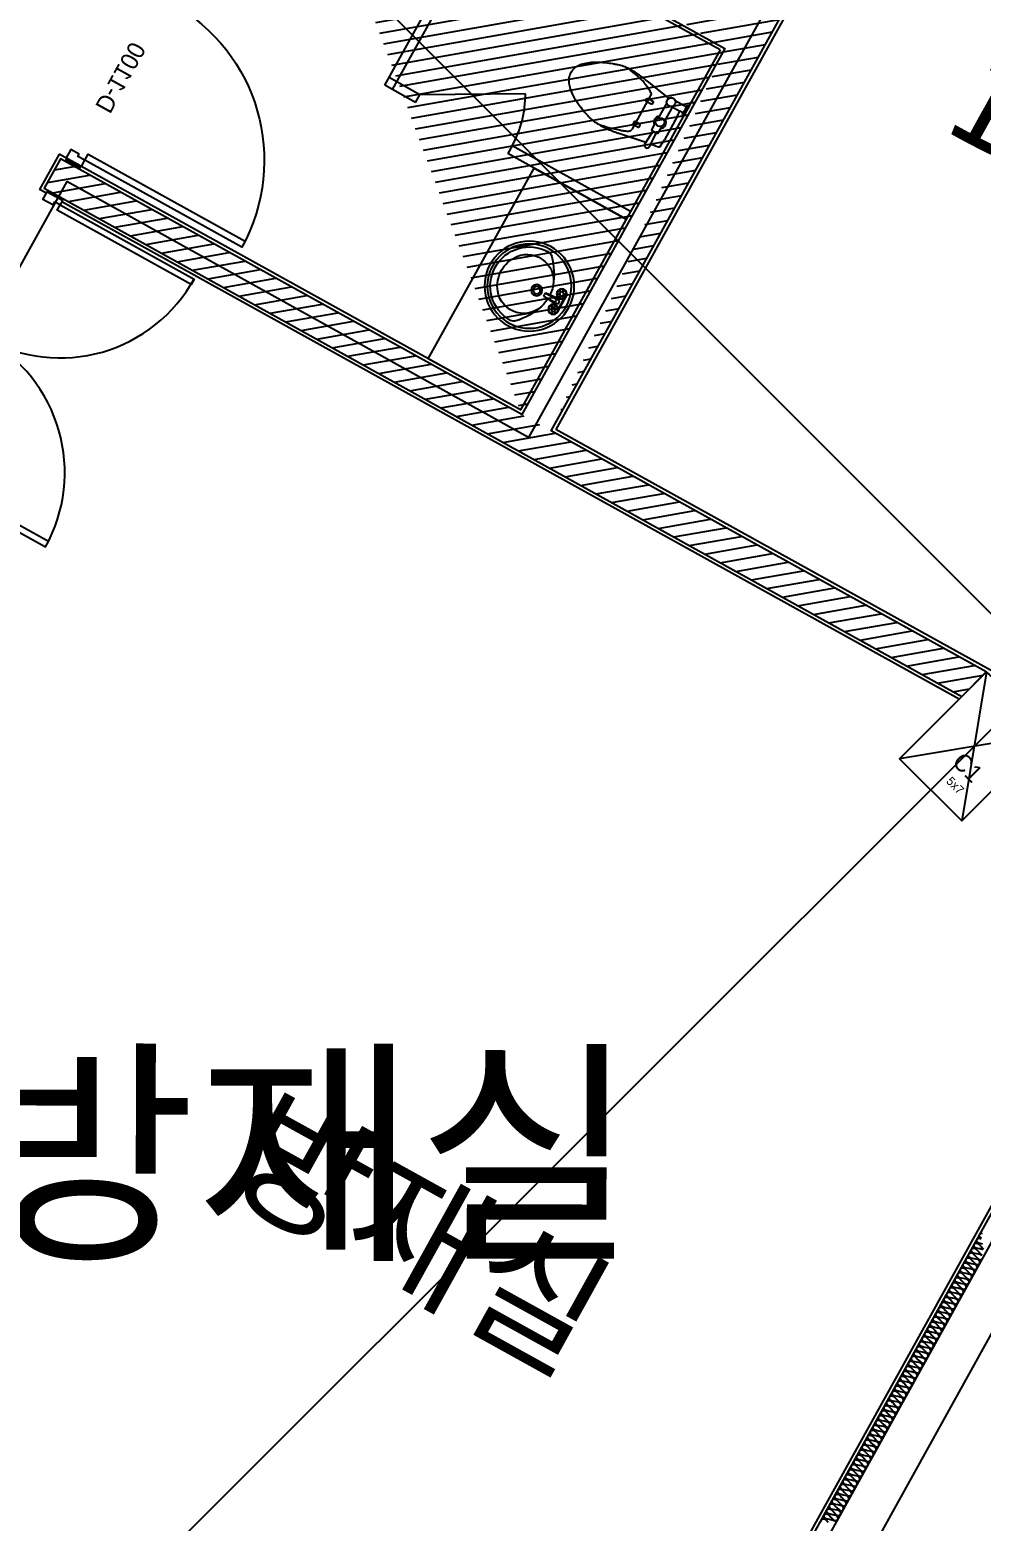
# Model space of a CAD drawing. Header units: millimetres. Extents: x -21000 to 567700, y 435000 to 850800.
# Drawn here: x 258441 to 263850, y 571222 to 579702 of the extents above; entities that cross this region are included whole.
import ezdxf
from ezdxf.enums import TextEntityAlignment as Align
from ezdxf.xclip import XClip

# ---------------------------------------------------------------- set-up
doc = ezdxf.new("R2010")
doc.units = ezdxf.units.MM
doc.header["$LTSCALE"] = 700
doc.header["$XCLIPFRAME"] = 2
doc.linetypes.add('AB_Pbase$0$주차장기둥$0$CEN', pattern=[62, 60, -1, 0, -1])
doc.layers.get('0').update_dxf_attribs({"color": 2})
for name, color, linetype in [('AB_Pbase$0$AREA-C', 3, 'Continuous'), ('AB_Pbase$0$DOOR', 4, 'Continuous'), ('AB_Pbase$0$FIN', 6, 'Continuous'), ('AB_Pbase$0$fix', 6, 'Continuous'), ('AB_Pbase$0$FUR', 8, 'Continuous'), ('AB_Pbase$0$HAT-BR', 5, 'Continuous'), ('AB_Pbase$0$INS', 8, 'Continuous'), ('AB_Pbase$0$WAL', 3, 'Continuous'), ('AB_Pbase$0$WIN', 4, 'Continuous'), ('AB_Pbase$0$WIN1', 1, 'Continuous'), ('AB_Pbase$0$주차장기둥$0$CEN_P', 244, 'AB_Pbase$0$주차장기둥$0$CEN')]:
    doc.layers.add(name, color=color, linetype=linetype)
for name, color, linetype, plot in [('AB_Pbase$0$DEFPOINT', 247, 'Continuous', False), ('AB_Pbase$0$Defponts', 161, 'Continuous', False), ('AB_Pbase$0$주차장기둥$0$DEFPOINT', 247, 'Continuous', False)]:
    doc.layers.add(name, color=color, linetype=linetype, plot=plot)
doc.styles.add('AB_Pbase$0$돋움', font='')
doc.styles.add('AB_Pbase$0$울릉도L', font='')
doc.styles.add('AB_Pbase$0$주차장기둥$0$맑은 고딕', font='')
doc.styles.get('AB_Pbase$0$돋움').set_extended_font_data('Dotum')
doc.styles.get('AB_Pbase$0$울릉도L').set_extended_font_data('Dotum')
doc.styles.get('AB_Pbase$0$주차장기둥$0$맑은 고딕').set_extended_font_data('Dotum')

# ---------------------------------------------------------------- blocks, each defined once
blk = doc.blocks.new('AB_Pbase$0$C0DCB6AF0-flat-3')
at = {"color": 4, "linetype": 'Continuous'}
for points in [[(64.6, 922), (64.6, 51.4), (29.4, 51.4), (29.4, 922)], [(1735.4, 922), (1735.4, 51.4), (1770.6, 51.4), (1770.6, 922)], [(29.4, 15.5), (49.9, 15.5), (49.9, -48.6), (0, -48.6), (0, 51.4), (29.4, 51.4)]]:
    blk.add_lwpolyline(points, close=True, dxfattribs=at)
blk.add_lwpolyline([(1750.1, 15.5), (1750.1, -48.6), (1800, -48.6), (1800, 51.4), (1770.6, 51.4), (1770.6, 15.5), (1750.1, 15.5), (1770.6, 15.5)], dxfattribs=at)
at = {"color": 1, "linetype": 'Continuous'}
for centre, start, end in [((29.4, 51.4), 359.99929, 89.99948), ((1770.6, 51.4), 90.00181, 180.002)]:
    blk.add_arc(centre, 870.6, start, end, dxfattribs=at)
blk = doc.blocks.new('AB_Pbase$0$C4FB110F8')
at = {"layer": 'AB_Pbase$0$fix'}
for p, q in [((20, 670), (15, 680)), ((15, 680), (85, 680)), ((85, 680), (80, 670)), ((30, 670), (20, 670)), ((30, 595), (30, 670)), ((30, 670), (70, 670)), ((65, 600), (165, 600)), ((80, 670), (70, 670)), ((70, 670), (70, 648.7)), ((70, 595), (70, 648.7)), ((105, 650), (180, 650)), ((180, 650), (255, 650)), ((195, 600), (245, 600)), ((245, 600), (245, 560)), ((310, 625), (315.6, 594.2)), ((315.6, 594.2), (330, 595)), ((10, 400), (37.9, 558.1)), ((65, 560), (165, 560)), ((245, 560), (195, 560)), ((320.8, 565.5), (350, 400)), ((330, 565), (320.8, 565.5)), ((65, 460), (180, 460)), ((95, 490), (115, 490)), ((95, 450), (95, 490)), ((115, 450), (95, 450)), ((115, 490), (115, 450)), ((180, 460), (295, 460)), ((245, 490), (245, 450)), ((265, 490), (245, 490)), ((245, 450), (265, 450)), ((265, 450), (265, 490))]:
    blk.add_line(p, q, dxfattribs=at)
blk.add_lwpolyline([(245, 590), (315.6, 594.2, -1.060552)], format="xyb", dxfattribs=at)
blk.add_lwpolyline([(320.8, 565.5), (245, 570)], dxfattribs=at)
for centre in [(50, 580), (180, 580)]:
    blk.add_circle(centre, 25, dxfattribs=at)
for centre, radius, start, end in [((50, 580), 25, 143.1301, 241.06284), ((105, 187.3), 462.7, 90, 94.33828), ((180, 580), 35, 34.8499, 145.1501), ((255, 187.3), 462.7, 84.28941, 90), ((300.5, 642.7), 5.01, 27.07368, 84.28941), ((287.2, 635.9), 20, 14.03624, 27.07368), ((63.1, 579.9), 251, 10.35969, 14.03624), ((330.9, 580), 15, 266.63354, 93.36646), ((180, 580), 35, 214.8499, 325.1501), ((462.9, 205.7), 474.7, 150.43252, 153.43495), ((201.7, 353.9), 174.4, 143.1301, 150.43252), ((65, 456.5), 3.54, 90, 143.1301), ((295, 447.7), 12.3, 45, 90), ((265, 417.7), 54.8, 24.0722, 45), ((49.1, 321.2), 291.3, 20.55605, 24.0722), ((773.4, 267.5), 774.8, 170.15342, 175.23636), ((596.8, 208.9), 599.2, 164.0546, 168.34346), ((246, 309.2), 234.4, 157.19466, 164.0546), ((309.1, 282.6), 302.8, 153.43495, 157.19466), ((-206, 225.6), 563.7, 18.02862, 20.55605), ((-681.9, 70.6), 1064.2, 15.9454, 18.02862), ((-454.7, 135.6), 827.8, 13.58336, 15.9454), ((-413.4, 267.5), 774.8, 4.76364, 9.84658), ((441.1, 295.2), 441.4, 175.23636, 181.97233), ((303.4, 290.4), 303.5, 181.97233, 188.74616), ((340.2, 261.9), 337.2, 168.34346, 175.60129), ((112.5, 272.6), 244.3, 4.39871, 13.58336), ((56.6, 290.4), 303.5, 351.25384, 358.02767), ((-81.1, 295.2), 441.4, 358.02767, 4.76364), ((213.8, 276.7), 212.9, 188.74616, 196.83611), ((446.3, 347), 455.9, 196.83611, 198.43495), ((968.9, 521.2), 1006.7, 198.43495, 199.51083), ((550.1, 372.8), 562.4, 199.51083, 203.96249), ((-190.1, 372.8), 562.4, 336.03751, 340.48917), ((-608.9, 521.2), 1006.7, 340.48917, 341.56505), ((-86.3, 347), 455.9, 341.56505, 343.16389), ((146.2, 276.7), 212.9, 343.16389, 351.25384), ((846.6, 504.6), 886.9, 203.96249, 207.50728), ((252.7, 195.3), 217.3, 207.50728, 216.8699), ((107.3, 195.3), 217.3, 323.1301, 332.49272), ((-486.6, 504.6), 886.9, 332.49272, 336.03751), ((297.4, 228.8), 273.1, 216.8699, 225.21918), ((221.2, 152.1), 165, 225.21918, 236.30993), ((175.5, 83.5), 82.6, 236.30993, 252.00994), ((183.3, 107.6), 107.9, 252.00994, 260.53768), ((180, 87.7), 87.7, 260.53768, 270), ((180, 87.7), 87.7, 270, 279.46232), ((176.7, 107.6), 107.9, 279.46232, 287.99006), ((184.5, 83.5), 82.6, 287.99006, 303.69007), ((138.8, 152.1), 165, 303.69007, 314.78082), ((62.6, 228.8), 273.1, 314.78082, 323.1301)]:
    blk.add_arc(centre, radius, start, end, dxfattribs=at)
blk = doc.blocks.new('AB_Pbase$0$C31C55E75')
at = {"layer": 'AB_Pbase$0$fix'}
for p, q in [((353.6, 261.9), (353.6, 255.5)), ((353.6, 249.1), (353.6, 255.5)), ((355.3, 264.6), (426.7, 264.6)), ((434.9, 273.2), (356.3, 264.9)), ((464, 292.4), (464, 218.6)), ((467.1, 305.5), (467.1, 205.5)), ((355.3, 246.4), (426.7, 246.4)), ((434.9, 237.8), (356.3, 246.1))]:
    blk.add_line(p, q, dxfattribs=at)
for centre, radius in [((255.5, 255.5), 255.5), ((255.5, 255.5), 239.5), ((303, 255.5), 31.5), ((303, 255.5), 20.5), ((438, 305.5), 29.1), ((438, 305.5), 11.5), ((438, 255.5), 11.2), ((438, 255.5), 11.2), ((438, 205.5), 29.1), ((438, 205.5), 11.5)]:
    blk.add_circle(centre, radius, dxfattribs=at)
for centre, radius, start, end in [((255.5, 255.5), 222.5, 90.01269, 180), ((230, 275.6), 150, 11.59433, 141.80039), ((255.5, 438), 40, 43.09918, 90.01269), ((-22, 178.4), 420, 20.28312, 43.09918), ((255.5, 255.5), 182.5, 141.80039, 180), ((255.5, 255.5), 222.5, 180, 269.98731), ((255.5, 255.5), 182.5, 180, 218.19961), ((356.6, 261.9), 3, 96.03519, 180), ((132, 255.5), 250, 2.8939, 11.59433), ((416.7, 305.3), 7.46, 93.0251, 267.92157), ((416, 318), 5.2, 273.0251, 27.92157), ((416.2, 292.7), 5.2, 333.0251, 87.92157), ((427.2, 323.9), 7.46, 33.0251, 207.92157), ((427.5, 286.9), 7.46, 153.0251, 327.92157), ((437.8, 330.8), 5.2, 213.0251, 327.92157), ((438.2, 280.2), 5.2, 33.0251, 147.92157), ((448.5, 324.1), 7.46, 333.0251, 147.92157), ((448.8, 287.1), 7.46, 213.02511, 27.92157), ((459.8, 318.3), 5.2, 153.0251, 267.92157), ((460, 293), 5.2, 93.0251, 207.92157), ((459.3, 305.7), 7.46, 273.0251, 87.92157), ((230, 235.4), 150, 218.19961, 348.40567), ((-22, 332.6), 420, 316.90082, 339.71688), ((356.6, 249.1), 3, 180, 263.96481), ((132, 255.5), 250, 348.40567, 357.1061), ((416.7, 205.7), 7.46, 92.07843, 266.9749), ((416, 193), 5.2, 332.07843, 86.9749), ((416.2, 218.3), 5.2, 272.07843, 26.9749), ((427.2, 187.1), 7.46, 152.07843, 326.9749), ((427.5, 224.1), 7.46, 32.07843, 206.9749), ((437.8, 180.2), 5.2, 32.07843, 146.9749), ((438.2, 230.8), 5.2, 212.07843, 326.9749), ((448.5, 186.9), 7.46, 212.07843, 26.9749), ((448.8, 223.9), 7.46, 332.07843, 146.97489), ((459.8, 192.7), 5.2, 92.07843, 206.9749), ((460, 218), 5.2, 152.07843, 266.9749), ((459.3, 205.3), 7.46, 272.07843, 86.9749), ((255.5, 73), 40, 269.98731, 316.90082)]:
    blk.add_arc(centre, radius, start, end, dxfattribs=at)
blk = doc.blocks.new('AB_Pbase$0$CON-108-B2F')
for p, q in [((-12950, 19180), (-2700, 19180)), ((-4180, 18930), (-11130, 18930))]:
    blk.add_line(p, q)
blk = doc.blocks.new('AB_Pbase$0$CON-108-B1F')
at = {"rotation": 359.9999999999997}
blk.add_blockref('AB_Pbase$0$CON-108-B2F', (0, 0), dxfattribs=at)
blk = doc.blocks.new('AB_Pbase$0$지하1층 동골조')
at = {"rotation": 60.99999813639858}
blk.add_blockref('AB_Pbase$0$CON-108-B1F', (136376.8, -71696.5), dxfattribs=at)
blk = doc.blocks.new('AB_Pbase$0$주차장기둥$0$cen 2bl 지하')
at = {"layer": 'AB_Pbase$0$주차장기둥$0$CEN_P', "color": 54}
for p, q in [((-87764.1, 77982.1), (41391.4, 40910.3)), ((-23918.9, 66627), (-42086.9, 3331.1))]:
    blk.add_line(p, q, dxfattribs=at)
blk = doc.blocks.new('AB_Pbase$0$주차장기둥$0$p기둥 5x7')
blk.add_lwpolyline([(-250, 350), (250, 350), (250, -350), (-250, -350)], close=True)
at = {"layer": 'AB_Pbase$0$주차장기둥$0$DEFPOINT'}
for p, q in [((250, 350), (-250, -350)), ((-250, 350), (250, -350))]:
    blk.add_line(p, q, dxfattribs=at)
at = {"layer": 'AB_Pbase$0$주차장기둥$0$DEFPOINT', "color": 6, "style": 'AB_Pbase$0$주차장기둥$0$맑은 고딕'}
for s, height, p in [('C1', 100, (-24.4, -160.2)), ('5x7', 50, (28.8, -258.5))]:
    blk.add_text(s, height=height, rotation=0, dxfattribs=at).set_placement(p)
blk = doc.blocks.new('AB_Pbase$0$주차장기둥')
for name, p, rotation in [('AB_Pbase$0$주차장기둥$0$cen 2bl 지하', (36991.8, -11666.7), 1.99999810188403), ('AB_Pbase$0$주차장기둥$0$p기둥 5x7', (8994.3, 47002.2), 345.9848215677913)]:
    blk.add_blockref(name, p, dxfattribs=dict(rotation=rotation))
blk = doc.blocks.new('AB_Pbase$0$실명')
at = {"layer": 'AB_Pbase$0$Defponts', "style": 'AB_Pbase$0$돋움'}
blk.add_text('방재실', height=1000, rotation=359.93154, dxfattribs=at).set_placement((281024.6, -257530.4), align=Align.MIDDLE)
blk = doc.blocks.new('AB_Pbase$0$Door_s_1100')
at = {"layer": 'AB_Pbase$0$Defponts'}
for p, q in [((-10, 0), (-10, 100)), ((1110, 0), (1110, 100))]:
    blk.add_line(p, q, dxfattribs=at)
at = {"layer": 'AB_Pbase$0$WIN'}
for points in [[(40, 100), (80, 100), (80, 1120), (40, 1120)], [(55, 55), (55, 0), (0, 0), (0, 100), (40, 100), (40, 55)], [(1045, 55), (1045, 0), (1100, 0), (1100, 100), (1060, 100), (1060, 55)]]:
    blk.add_lwpolyline(points, close=True, dxfattribs=at)
at = {"layer": 'AB_Pbase$0$WIN1'}
blk.add_arc((40, 100), 1020, 0, 90, dxfattribs=at)
at = {"layer": 'AB_Pbase$0$Defponts', "style": 'AB_Pbase$0$돋움'}
blk.add_text('D-1100', height=100, dxfattribs=at).set_placement((550, 50), align=Align.MIDDLE)
blk = doc.blocks.new('AB_Pbase$0$20160212_34980', base_point=(54476081.4, -70515734.4))
at = {"layer": 'AB_Pbase$0$WIN', "rotation": 125.1554939794611}
blk.add_blockref('AB_Pbase$0$Door_s_1100', (54476081.4, -70515734.4), dxfattribs=at)
blk = doc.blocks.new('AB_Pbase')
at = {"layer": 'AB_Pbase$0$HAT-BR'}
h = blk.add_hatch(dxfattribs=at)
h.set_pattern_fill('ANSI31', color=256, scale=20, angle=145)
h.paths.add_polyline_path([(235929.4, 604527.6), (236063.8, 604661.9), (238153, 602571.6), (240063.6, 606018.4), (240229.8, 605926.3), (238280.5, 602409.7), (237010.4, 601140.3), (237826.9, 600323.4), (237692.5, 600189.1), (236741.7, 601140.4), (238029, 602427)])
h.paths.add_polyline_path([(238632.8, 599517.1), (232550.1, 593437.5), (232684.4, 593303.2), (238767.1, 599382.7)])
h.paths.add_polyline_path([(239573, 598576.4), (244422.5, 593724.3), (238339.7, 587644.8), (238205.4, 587779.2), (244153.8, 593724.4), (239438.6, 598442)])
h.paths.add_polyline_path([(253366.3, 576146.8), (254890.9, 574621.3), (254756.5, 574487), (253231.9, 576012.5)], flags=17)
h.paths.add_polyline_path([(246954.3, 581883.1), (245525.6, 580455.2), (245391.3, 580589.5), (246820, 582017.5)])
h.paths.add_polyline_path([(247173.6, 582371), (252407.6, 587602.2), (252541.9, 587467.8), (247308, 582236.6)])
h.paths.add_polyline_path([(260580.1, 582120.7), (261142.4, 583135.1), (260976.2, 583227.2), (260414, 582212.8)], flags=17)
h.paths.add_polyline_path([(263886.9, 576046.1), (264234.4, 575698.5), (264194.3, 575658.4), (265114.4, 575148.5), (265206.5, 575314.6)])
edge = h.paths.add_edge_path()
edge.add_line((263638.9, 581842.7), (261303.6, 583137.2))
edge.add_line((261303.6, 583137.2), (261395.8, 583303.3))
edge.add_line((261395.8, 583303.3), (265930.7, 580789.6))
edge.add_line((265930.7, 580789.6), (269809.1, 587786.6))
edge.add_line((269809.1, 587786.6), (269975.3, 587694.4))
edge.add_line((269975.3, 587694.4), (266096.8, 580697.5))
edge.add_line((266096.8, 580697.5), (266534.1, 580455.1))
edge.add_line((266534.1, 580455.1), (266442, 580288.9))
edge.add_line((266442, 580288.9), (263805.1, 581750.6))
edge.add_line((263638.9, 581842.7), (262485.1, 579761.3))
edge.add_line((263805.1, 581750.6), (261405.4, 577421.6))
edge.add_line((262393, 579595.1), (259935.3, 580957.4))
edge.add_line((262485.1, 579761.3), (259861.3, 581215.7))
edge.add_line((262393, 579595.1), (261239.3, 577513.7))
edge.add_line((259861.3, 581215.7), (259168.1, 579965.2))
edge.add_line((259334.3, 579873.1), (259168.1, 579965.2))
edge.add_line((259935.3, 580957.4), (259334.3, 579873.1))
edge.add_line((261239.3, 577513.7), (258615.4, 578968.1))
edge.add_line((258615.4, 578968.1), (258523.3, 578802))
edge.add_line((258523.3, 578802), (263739.4, 575910.6))
edge.add_line((263739.4, 575910.6), (263879.2, 576050.4))
edge.add_line((263879.2, 576050.4), (261405.4, 577421.6))
edge = h.paths.add_edge_path()
edge.add_line((273761.7, 610263.5), (273411.9, 610457.4))
edge.add_line((273411.9, 610457.4), (273281, 610221.2))
edge.add_line((273281, 610221.2), (271837.9, 611021.2))
edge.add_line((271837.9, 611021.2), (270579.8, 608751.5))
edge.add_line((270579.8, 608751.5), (267899.1, 610237.5))
edge.add_line((267899.1, 610237.5), (268345.1, 611042.1))
edge.add_line((268345.1, 611042.1), (267907.8, 611284.5))
edge.add_line((267907.8, 611284.5), (267461.8, 610479.9))
edge.add_line((267461.8, 610479.9), (264676.1, 612024))
edge.add_line((264676.1, 612024), (266867.4, 615977.3))
edge.add_line((266867.4, 615977.3), (266701.3, 616069.4))
edge.add_line((266701.3, 616069.4), (265295.3, 613533))
edge.add_line((265295.3, 613533), (264945.5, 613726.9))
edge.add_line((264945.5, 613726.9), (264853.4, 613560.7))
edge.add_line((264853.4, 613560.7), (265203.2, 613366.8))
edge.add_line((265203.2, 613366.8), (264417.8, 611949.9))
edge.add_line((264417.8, 611949.9), (276229.5, 605402.6))
edge.add_line((276229.5, 605402.6), (278088.8, 608756.8))
edge.add_line((278088.8, 608756.8), (278565.5, 608492.5))
edge.add_line((278565.5, 608492.5), (278798.2, 608912.4))
edge.add_line((278798.2, 608912.4), (278719.4, 608956))
edge.add_line((278719.4, 608956), (278578.9, 608702.3))
edge.add_line((278578.9, 608702.3), (278093.4, 608971.4))
edge.add_line((278093.4, 608971.4), (278825.5, 610292.1))
edge.add_line((278825.5, 610292.1), (278746.8, 610335.7))
edge.add_line((278746.8, 610335.7), (278092.3, 609155))
edge.add_line((278092.3, 609155), (277414.5, 609530.7))
edge.add_line((277414.5, 609530.7), (277370.8, 609452))
edge.add_line((277370.8, 609452), (278048.7, 609076.3))
edge.add_line((278048.7, 609076.3), (276155.5, 605660.9))
edge.add_line((276155.5, 605660.9), (275027.2, 606286.3))
edge.add_line((275027.2, 606286.3), (275473.2, 607090.9))
edge.add_line((275473.2, 607090.9), (275394.5, 607134.6))
edge.add_line((275394.5, 607134.6), (274948.5, 606329.9))
edge.add_line((274948.5, 606329.9), (274668.6, 606485.1))
edge.add_line((274668.6, 606485.1), (275114.6, 607289.7))
edge.add_line((275114.6, 607289.7), (275035.9, 607333.3))
edge.add_line((275035.9, 607333.3), (274589.9, 606528.7))
edge.add_line((274589.9, 606528.7), (270746, 608659.4))
edge.add_line((270746, 608659.4), (271911.9, 610762.9))
edge.add_line((271911.9, 610762.9), (273538.7, 609861.1))
edge.add_line((273538.7, 609861.1), (273766.6, 610272.2))
h.paths.add_polyline_path([(249823.9, 630123.9), (248214.6, 631015.9), (248122.5, 630849.7), (249731.8, 629957.7)])
h.paths.add_polyline_path([(264448.6, 621462.8), (264706.6, 621319.7), (264798.7, 621485.9), (263959.1, 621951.3), (263866.9, 621785.1), (264282.4, 621554.9), (263271.6, 619731.3), (263437.7, 619639.2)])
h.paths.add_polyline_path([(269499.6, 619034.5), (268660, 619499.9), (268567.9, 619333.7), (269048.9, 619067.1), (267972.6, 617125.4), (268138.8, 617033.3), (269215.1, 618975), (269407.5, 618868.3)])
h.paths.add_polyline_path([(278950.9, 618872.1), (277573.4, 619635.6), (275440.2, 615787.3), (272265.3, 617547.2), (272173.2, 617381), (274499.7, 616091.4), (273527.6, 614337.8), (273693.8, 614245.7), (274665.9, 615999.3), (276004, 615257.5), (276166.4, 615550.5), (275676.7, 615822), (277647.4, 619377.4), (278858.8, 618705.9)])
h.paths.add_polyline_path([(271683.5, 616497.6), (271517.4, 616589.7), (270492, 614739.9), (270658.2, 614647.8)])
h.paths.add_polyline_path([(266121, 619581), (265095.6, 617731.2), (264929.4, 617823.3), (265954.8, 619673.1)])
h.paths.add_polyline_path([(264405.1, 617124.9), (264497.2, 617291.1), (264296.1, 617402.6), (264203.9, 617236.4)])
edge = h.paths.add_edge_path()
edge.add_line((261140, 623342.4), (261232.1, 623508.6))
edge.add_line((261232.1, 623508.6), (257484.4, 625586))
edge.add_line((257484.4, 625586), (257392.3, 625419.8))
edge.add_line((257392.3, 625419.8), (258756.7, 624663.5))
edge.add_line((258756.7, 624663.5), (257030.8, 621549.9))
edge.add_line((257030.8, 621549.9), (255666.4, 622306.2))
edge.add_line((255666.4, 622306.2), (255622.7, 622227.5))
edge.add_line((255622.7, 622227.5), (256987.1, 621471.2))
edge.add_line((256987.1, 621471.2), (256735, 621016.4))
edge.add_line((256735, 621016.4), (256813.8, 620972.7))
edge.add_line((256813.8, 620972.7), (258835.4, 624619.9))
edge.add_line((258835.4, 624619.9), (261140, 623342.4))
h.paths.add_polyline_path([(252295.3, 623557.4), (252251.7, 623478.7), (252800.5, 623174.5), (252844.1, 623253.2)], flags=17)
h.paths.add_polyline_path([(278024, 614023.5), (278741.6, 615317.9), (277798.7, 613617.1), (277877.5, 613573.4), (278119.7, 614010.5), (279335.4, 613336.6), (279379.1, 613415.3), (278163.4, 614089.2), (278820.3, 615274.3), (278741.6, 615317.9)])
h.paths.add_polyline_path([(276999.8, 611990.1), (277047.9, 611963.4), (276926.7, 611744.8), (276799.9, 611815.1), (277163.5, 612471), (277242.2, 612427.4)], flags=17)
h.paths.add_polyline_path([(275349.5, 612653.4), (275456.1, 612845.8), (275766.5, 612673.7), (275659.8, 612481.3)], flags=17)
h.paths.add_polyline_path([(274915.1, 612859.8), (274748.9, 612952), (274506.5, 612514.6), (274672.7, 612422.5)], flags=17)
h.paths.add_polyline_path([(279024.5, 610867.8), (280144.5, 612888.1), (280223.2, 612844.5), (279103.3, 610824.1)])
h.paths.add_polyline_path([(279601.8, 610547.8), (280721.7, 612568.2), (280800.4, 612524.5), (279680.5, 610504.2)])
edge = h.paths.add_edge_path()
edge.add_line((268115.9, 579441.1), (268710.6, 579111.4))
edge.add_line((268710.6, 579111.4), (268676.7, 579050.2))
edge.add_line((268676.7, 579050.2), (271436.1, 577520.6))
edge.add_line((271436.1, 577520.6), (271470, 577581.9))
edge.add_line((271470, 577581.9), (271528.2, 577686.8))
edge.add_line((271528.2, 577686.8), (268174.1, 579546.1))
edge.add_line((268174.1, 579546.1), (268115.9, 579441.1))
h.paths.add_polyline_path([(252546, 576288.4), (251117.3, 574860.5), (254615.6, 571360.4), (257807.1, 577118), (257640.9, 577210.2), (255736.8, 573775), (255682.7, 573829.2), (255548.3, 573694.9), (255641, 573602.1), (254521.2, 571582.1), (251315.3, 574789.7), (252680.4, 576154.1)])
h.paths.add_polyline_path([(254748.7, 622094.5), (254457.8, 621569.8), (254624, 621477.7), (254914.9, 622002.4)], flags=17)
h.paths.add_polyline_path([(260390.1, 620339.5), (260224, 620431.6), (261377.8, 622513.2), (261544, 622421.1)])
h.paths.add_polyline_path([(246694.2, 601788.4), (244262.8, 603136.2), (244354.9, 603302.4), (246786.3, 601954.6)])
h.paths.add_polyline_path([(264513.8, 616681.6), (263362.4, 614604.4), (263948.4, 614279.6), (263856.3, 614113.4), (262500.6, 614864.9), (262592.7, 615031.1), (263196.2, 614696.5), (264347.6, 616773.8)])
h.paths.add_polyline_path([(251505.8, 616203), (251413.7, 616036.9), (267384.3, 607184.2), (267476.4, 607350.4)])
h.paths.add_polyline_path([(271057.7, 605148), (274188.8, 603412.4), (272429, 600237.5), (270189.9, 601478.7), (270097.8, 601312.5), (274624, 598803.6), (274716.1, 598969.8), (272595.1, 600145.4), (274355, 603320.3), (277464.3, 601596.8), (270405.5, 588862.3), (265870.5, 591376.1), (265778.4, 591209.9), (270479.5, 588604), (277722.6, 601670.9), (271149.8, 605314.2)])
h.paths.add_polyline_path([(255481.8, 630440.5), (255389.7, 630274.4), (255792, 630051.4), (254296.4, 627353.1), (254375.1, 627309.5), (255870.8, 630007.7), (258726.4, 628424.8), (257230.8, 625726.6), (257396.9, 625634.5), (258984.7, 628498.9)])
h.paths.add_polyline_path([(252754.7, 624571.9), (253714.6, 626303.6), (253793.4, 626260), (252833.4, 624528.2)])
h.paths.add_polyline_path([(271454, 617733.9), (271546.1, 617900.1), (271143.9, 618123.1), (271051.8, 617956.9)])
h.paths.add_polyline_path([(274129.6, 612597.8), (274173.2, 612676.5), (272975, 613340.7), (272679.2, 612807.2), (272845.4, 612715.1), (273097.5, 613169.9)], flags=17)
h.paths.add_polyline_path([(261119, 615848), (261285.2, 615755.9), (262691.1, 618292.3), (262525, 618384.4)])
h.paths.add_polyline_path([(261302.7, 615746.2), (261210.6, 615580), (261503.6, 615417.6), (261595.7, 615583.7)], flags=17)
h.paths.add_polyline_path([(260779.6, 615235.7), (260945.8, 615143.6), (260407.7, 614172.8), (247559.5, 621294.6), (247428.3, 621367.4), (245110.6, 622652.1), (245202.7, 622818.3), (246042.3, 622352.9), (246488.4, 623157.5), (246654.5, 623065.4), (246208.5, 622260.8), (248062.7, 621233), (249400.8, 623646.9), (248952.5, 623895.4), (248996.2, 623974.1), (249984.5, 623426.3), (249940.9, 623347.5), (249479.5, 623603.3), (248141.4, 621189.3), (250017.5, 620149.4), (251359.6, 622570.7), (250948.5, 622798.5), (250988.1, 622869.9), (251939.3, 622342.7), (251895.6, 622264), (251434.3, 622519.7), (250096.2, 620105.8), (252811.9, 618600.4), (253257.9, 619405.1), (253336.6, 619361.5), (252890.6, 618556.8), (253257.9, 618353.2), (254159.7, 619980), (253792.3, 620183.6), (253676, 619973.7), (253597.3, 620017.3), (253905.1, 620572.7), (254071.3, 620480.6), (253971.9, 620301.3), (254627.9, 619937.7), (254535.8, 619771.5), (254238.4, 619936.4), (253336.7, 618309.6), (254613.6, 617601.7), (255607.5, 619394.7), (255773.6, 619302.6), (254779.8, 617509.6), (260333.6, 614431.1)])
h.paths.add_polyline_path([(251257.3, 624727.3), (251091.2, 624819.4), (250887.5, 624452.1), (248071, 626013.3), (247978.9, 625847.1), (247979.1, 625847), (246827.7, 623769.8), (246993.9, 623677.6), (248145.3, 625754.9), (251552, 623866.5), (251644.1, 624032.7), (251053.7, 624359.9)])
h.paths.add_polyline_path([(239278.8, 608614.4), (239444.9, 608522.3), (239503.1, 608627.2), (240058.5, 608319.4), (240150.6, 608485.5), (239595.2, 608793.4), (239937, 609410), (239416.6, 609698.5), (239373, 609619.7), (239727.2, 609423.4)], flags=17)
h.paths.add_polyline_path([(249096, 617321.6), (249188.1, 617487.8), (246328.1, 619073.1), (246196.9, 619145.8), (244727.6, 619960.3), (244635.4, 619794.1)])
h.paths.add_polyline_path([(244912.1, 609773.6), (245004.2, 609939.8), (238523.3, 613532.3), (235245.5, 607619), (234042, 606416.1), (235434.6, 605022.7), (235569, 605157.1), (234240, 606486.8), (235318, 607564.2), (236122.2, 609014.9), (238706.7, 607582.3), (238270.4, 606795.2), (238991.9, 606395.2), (239084, 606561.4), (238528.6, 606869.2), (239047.4, 607805.1), (238881.2, 607897.2), (238798.8, 607748.5), (238357.1, 607993.3), (239086.7, 609309.6), (239008, 609353.3), (238278.4, 608037), (236214.3, 609181.1), (238509.9, 613322.4), (242795.5, 610946.9), (241038.1, 607776.4), (241204.2, 607684.3), (242961.7, 610854.8)])
h.paths.add_polyline_path([(254770.9, 631457.8), (254937, 631365.6), (255145.7, 631742.1), (254979.5, 631834.2)])
h.paths.add_polyline_path([(254539.5, 630648.5), (254373.3, 630740.6), (254143, 630325.1), (253548.3, 630654.8), (253504.7, 630576.1), (254099.4, 630246.4), (253042.5, 628339.7), (251765.6, 629047.6), (252822.5, 630954.2), (252848.7, 630939.7), (252892.3, 631018.4), (252787.4, 631076.6), (251686.9, 629091.2), (250436.1, 629784.5), (250344, 629618.3), (251594.7, 628925), (250494.2, 626939.6), (250599.2, 626881.5), (250642.8, 626960.2), (250616.6, 626974.7), (251673.5, 628881.4), (252950.4, 628173.6), (251893.5, 626266.9), (251298.8, 626596.6), (251255.1, 626517.9), (251849.9, 626188.2), (251488.7, 625536.6), (251654.9, 625444.5)])
at = {"layer": 'AB_Pbase$0$AREA-C'}
blk.add_lwpolyline([(251046.6, 574655.4), (245320.5, 580384.5), (252757.7, 587817.8), (253097, 587478.3), (253231.8, 587613), (253729.4, 587335.6), (255154.8, 589907), (257874.9, 588399.2), (256517.4, 585950.3), (261166, 583373.5), (260858.1, 582818.1), (261146.8, 582658.2), (261432.8, 583174.2), (263768, 581879.7), (261276.3, 577384.6), (258652.5, 578839), (255715.9, 573541.3), (255688.4, 573568.8), (253909.6, 571790.9), (251392.9, 574308.8), (253171.8, 576086.8), (252825.4, 576433.3), (251046.6, 574655.4), (248251.1, 577452.4)], dxfattribs=at)
at = {"layer": 'AB_Pbase$0$FIN'}
for p, q in [((263812.8, 581723.4), (261432.6, 577429.4)), ((262365.8, 579587.3), (259943.1, 580930.3)), ((262365.8, 579587.3), (261231.5, 577540.9)), ((258607.6, 578995.3), (258496.1, 578794.2)), ((261231.5, 577540.9), (258607.6, 578995.3)), ((258535.5, 578772.4), (258496.1, 578794.2)), ((258535.5, 578772.4), (258496.1, 578794.2)), ((263724.7, 575895.9), (258622.9, 578723.9)), ((269028.7, 573218.8), (261432.6, 577429.4)), ((260321.5, 566543.2), (265087.2, 575140.7)), ((260329.3, 566516), (265114.4, 575148.5))]:
    blk.add_line(p, q, dxfattribs=at)
at = {"layer": 'AB_Pbase$0$fix', "ltscale": 2}
blk.add_lwpolyline([(261307.8, 578916.1), (261832.5, 578625.3), (261231.5, 577540.9), (260706.7, 577831.8)], close=True, dxfattribs=at)
at = {"layer": 'AB_Pbase$0$FUR'}
for p, q in [((260459.4, 579386.4), (260992.7, 580348.5)), ((260503.1, 579362.2), (261036.4, 580324.2)), ((260634.3, 579289.4), (260459.4, 579386.4)), ((260658.5, 579333.2), (260483.6, 579430.1)), ((260634.3, 579289.4), (260658.5, 579333.2)), ((260634.3, 579289.4), (260658.5, 579333.2)), ((261258.5, 579338.2), (260658.5, 579333.2)), ((261183.3, 579042.3), (261159.1, 578998.6)), ((261856.8, 578669), (261183.3, 579042.3)), ((261832.5, 578625.3), (261159.1, 578998.6))]:
    blk.add_line(p, q, dxfattribs=at)
blk.add_arc((260658.5, 579333.2), 600, 331, 0.47589, dxfattribs=at)
at = {"layer": 'AB_Pbase$0$INS'}
for points in [[(262940.1, 571219.1), (262941.6, 571228.4), (262948.6, 571234.5), (262958.4, 571235.5), (262966, 571231.3), (262980.6, 571216.3)], [(263016.5, 571221.6), (263008.8, 571225.9), (262988.4, 571230.3), (262968, 571234.8), (262960.3, 571239), (262955.6, 571247.1), (262957.1, 571256.3), (262964.2, 571262.5), (262973.9, 571263.5), (262981.6, 571259.2), (262996.1, 571244.3), (263010.7, 571229.4), (263018.4, 571225.1), (263027.8, 571225.4), (263034.8, 571231.6), (263036.3, 571240.8), (263032, 571249.6), (263024.3, 571253.8), (263003.9, 571258.3), (262983.5, 571262.7), (262975.8, 571267), (262971.1, 571275.1), (262972.6, 571284.3), (262979.7, 571290.5), (262989.4, 571291.5), (262997.1, 571287.2), (263011.7, 571272.3), (263026.2, 571257.3), (263033.9, 571253.1), (263043.3, 571253.4), (263050.3, 571259.5), (263051.8, 571268.8), (263047.5, 571277.6), (263039.8, 571281.8), (263019.4, 571286.3), (262999, 571290.7), (262991.3, 571295), (262986.6, 571303.1), (262988.1, 571312.3), (262995.2, 571318.5), (263004.9, 571319.5), (263012.6, 571315.2), (263027.2, 571300.3), (263041.8, 571285.3), (263049.5, 571281.1), (263058.8, 571281.4), (263065.8, 571287.5), (263067.3, 571296.8), (263063, 571305.6), (263055.3, 571309.8), (263034.9, 571314.3), (263014.5, 571318.7), (263006.8, 571323), (263002.2, 571331.1), (263003.6, 571340.3), (263010.7, 571346.5), (263020.4, 571347.5), (263028.1, 571343.2), (263042.7, 571328.3), (263057.3, 571313.3), (263065, 571309.1), (263074.3, 571309.4), (263081.4, 571315.5), (263082.8, 571324.8), (263078.5, 571333.5), (263070.8, 571337.8), (263050.4, 571342.3), (263030, 571346.7), (263022.3, 571351), (263017.7, 571359.1), (263019.1, 571368.3), (263026.2, 571374.4), (263035.9, 571375.5), (263043.6, 571371.2), (263058.2, 571356.3), (263072.8, 571341.3), (263080.5, 571337), (263089.8, 571337.4), (263096.9, 571343.5), (263098.3, 571352.8), (263094.1, 571361.5), (263086.4, 571365.8), (263066, 571370.2), (263045.6, 571374.7), (263037.9, 571379), (263033.2, 571387), (263034.7, 571396.3), (263041.7, 571402.4), (263051.4, 571403.5), (263059.1, 571399.2), (263073.7, 571384.2), (263088.3, 571369.3), (263096, 571365), (263105.3, 571365.4), (263112.4, 571371.5), (263113.8, 571380.7), (263109.6, 571389.5), (263101.9, 571393.8), (263081.5, 571398.2), (263061.1, 571402.7), (263053.4, 571407), (263048.7, 571415), (263050.2, 571424.3), (263057.2, 571430.4), (263066.9, 571431.4), (263074.6, 571427.2), (263089.2, 571412.2), (263103.8, 571397.3), (263111.5, 571393), (263120.8, 571393.3), (263127.9, 571399.5), (263129.4, 571408.7), (263125.1, 571417.5), (263117.4, 571421.8), (263097, 571426.2), (263076.6, 571430.7), (263068.9, 571434.9), (263064.2, 571443), (263065.7, 571452.3), (263072.7, 571458.4), (263082.5, 571459.4), (263090.2, 571455.2), (263104.7, 571440.2), (263119.3, 571425.3), (263127, 571421), (263136.3, 571421.3), (263143.4, 571427.5), (263144.9, 571436.7), (263140.6, 571445.5), (263132.9, 571449.8), (263112.5, 571454.2), (263092.1, 571458.7), (263084.4, 571462.9), (263079.7, 571471), (263081.2, 571480.3), (263088.3, 571486.4), (263098, 571487.4), (263105.7, 571483.2), (263120.3, 571468.2), (263134.8, 571453.3), (263142.5, 571449), (263151.9, 571449.3), (263158.9, 571455.5), (263160.4, 571464.7), (263156.1, 571473.5), (263148.4, 571477.8), (263128, 571482.2), (263107.6, 571486.6), (263099.9, 571490.9), (263095.2, 571499), (263096.7, 571508.2), (263103.8, 571514.4), (263113.5, 571515.4), (263121.2, 571511.1), (263135.8, 571496.2), (263150.3, 571481.3), (263158, 571477), (263167.4, 571477.3), (263174.4, 571483.5), (263175.9, 571492.7), (263171.6, 571501.5), (263163.9, 571505.7), (263143.5, 571510.2), (263123.1, 571514.6), (263115.4, 571518.9), (263110.8, 571527), (263112.2, 571536.2), (263119.3, 571542.4), (263129, 571543.4), (263136.7, 571539.1), (263151.3, 571524.2), (263165.9, 571509.2), (263173.6, 571505), (263182.9, 571505.3), (263189.9, 571511.4), (263191.4, 571520.7), (263187.1, 571529.5), (263179.4, 571533.7), (263159, 571538.2), (263138.6, 571542.6), (263130.9, 571546.9), (263126.3, 571555), (263127.7, 571564.2), (263134.8, 571570.4), (263144.5, 571571.4), (263152.2, 571567.1), (263166.8, 571552.2), (263181.4, 571537.2), (263189.1, 571533), (263198.4, 571533.3), (263205.5, 571539.4), (263206.9, 571548.7), (263202.6, 571557.5), (263195, 571561.7), (263174.5, 571566.2), (263154.1, 571570.6), (263146.5, 571574.9), (263141.8, 571583), (263143.2, 571592.2), (263150.3, 571598.3), (263160, 571599.4), (263167.7, 571595.1), (263182.3, 571580.2), (263196.9, 571565.2), (263204.6, 571560.9), (263213.9, 571561.3), (263221, 571567.4), (263222.4, 571576.7), (263218.2, 571585.4), (263210.5, 571589.7), (263190.1, 571594.2), (263169.7, 571598.6), (263162, 571602.9), (263157.3, 571610.9), (263158.8, 571620.2), (263165.8, 571626.3), (263175.5, 571627.4), (263183.2, 571623.1), (263197.8, 571608.1), (263212.4, 571593.2), (263220.1, 571588.9), (263229.4, 571589.3), (263236.5, 571595.4), (263238, 571604.7), (263233.7, 571613.4), (263226, 571617.7), (263205.6, 571622.1), (263185.2, 571626.6), (263177.5, 571630.9), (263172.8, 571638.9), (263174.3, 571648.2), (263181.3, 571654.3), (263191.1, 571655.3), (263198.7, 571651.1), (263213.3, 571636.1), (263227.9, 571621.2), (263235.6, 571616.9), (263244.9, 571617.2), (263252, 571623.4), (263253.5, 571632.6), (263249.2, 571641.4), (263241.5, 571645.7), (263221.1, 571650.1), (263200.7, 571654.6), (263193, 571658.8), (263188.3, 571666.9), (263189.8, 571676.2), (263196.9, 571682.3), (263206.6, 571683.3), (263214.3, 571679.1), (263228.8, 571664.1), (263243.4, 571649.2), (263251.1, 571644.9), (263260.4, 571645.2), (263267.5, 571651.4), (263269, 571660.6), (263264.7, 571669.4), (263257, 571673.7), (263236.6, 571678.1), (263216.2, 571682.6), (263208.5, 571686.8), (263203.8, 571694.9), (263205.3, 571704.2), (263212.4, 571710.3), (263222.1, 571711.3), (263229.8, 571707.1), (263244.4, 571692.1), (263258.9, 571677.2), (263266.6, 571672.9), (263276, 571673.2), (263283, 571679.4), (263284.5, 571688.6), (263280.2, 571697.4), (263272.5, 571701.7), (263252.1, 571706.1), (263231.7, 571710.6), (263224, 571714.8), (263219.3, 571722.9), (263220.8, 571732.1), (263227.9, 571738.3), (263237.6, 571739.3), (263245.3, 571735), (263259.9, 571720.1), (263274.5, 571705.2), (263282.2, 571700.9), (263291.5, 571701.2), (263298.5, 571707.4), (263300, 571716.6), (263295.7, 571725.4), (263288, 571729.6), (263267.6, 571734.1), (263247.2, 571738.5), (263239.5, 571742.8), (263234.9, 571750.9), (263236.3, 571760.1), (263243.4, 571766.3), (263253.1, 571767.3), (263260.8, 571763), (263275.4, 571748.1), (263290, 571733.1), (263297.7, 571728.9), (263307, 571729.2), (263314.1, 571735.3), (263315.5, 571744.6), (263311.2, 571753.4), (263303.5, 571757.6), (263283.1, 571762.1), (263262.7, 571766.5), (263255, 571770.8), (263250.4, 571778.9), (263251.8, 571788.1), (263258.9, 571794.3), (263268.6, 571795.3), (263276.3, 571791), (263290.9, 571776.1), (263305.5, 571761.1), (263313.2, 571756.9), (263322.5, 571757.2), (263329.6, 571763.3), (263331, 571772.6), (263326.8, 571781.4), (263319.1, 571785.6), (263298.7, 571790.1), (263278.3, 571794.5), (263270.6, 571798.8), (263265.9, 571806.9), (263267.4, 571816.1), (263274.4, 571822.3), (263284.1, 571823.3), (263291.8, 571819), (263306.4, 571804.1), (263321, 571789.1), (263328.7, 571784.9), (263338, 571785.2), (263345.1, 571791.3), (263346.5, 571800.6), (263342.3, 571809.3), (263334.6, 571813.6), (263314.2, 571818.1), (263293.8, 571822.5), (263286.1, 571826.8), (263281.4, 571834.8), (263282.9, 571844.1), (263289.9, 571850.2), (263299.6, 571851.3), (263307.3, 571847), (263321.9, 571832.1), (263336.5, 571817.1), (263344.2, 571812.8), (263353.5, 571813.2), (263360.6, 571819.3), (263362.1, 571828.6), (263357.8, 571837.3), (263350.1, 571841.6), (263329.7, 571846), (263309.3, 571850.5), (263301.6, 571854.8), (263296.9, 571862.8), (263298.4, 571872.1), (263305.4, 571878.2), (263315.2, 571879.3), (263322.9, 571875), (263337.4, 571860), (263352, 571845.1), (263359.7, 571840.8), (263369, 571841.2), (263376.1, 571847.3), (263377.6, 571856.5), (263373.3, 571865.3), (263365.6, 571869.6), (263345.2, 571874), (263324.8, 571878.5), (263317.1, 571882.7), (263312.4, 571890.8), (263313.9, 571900.1), (263321, 571906.2), (263330.7, 571907.2), (263338.4, 571903), (263353, 571888), (263367.5, 571873.1), (263375.2, 571868.8), (263384.6, 571869.1), (263391.6, 571875.3), (263393.1, 571884.5), (263388.8, 571893.3), (263381.1, 571897.6), (263360.7, 571902), (263340.3, 571906.5), (263332.6, 571910.7), (263327.9, 571918.8), (263329.4, 571928.1), (263336.5, 571934.2), (263346.2, 571935.2), (263353.9, 571931), (263368.5, 571916), (263383, 571901.1), (263390.7, 571896.8), (263400.1, 571897.1), (263407.1, 571903.3), (263408.6, 571912.5), (263404.3, 571921.3), (263396.6, 571925.6), (263376.2, 571930), (263355.8, 571934.5), (263348.1, 571938.7), (263343.5, 571946.8), (263344.9, 571956.1), (263352, 571962.2), (263361.7, 571963.2), (263369.4, 571958.9), (263384, 571944), (263398.6, 571929.1), (263406.3, 571924.8), (263415.6, 571925.1), (263422.6, 571931.3), (263424.1, 571940.5), (263419.8, 571949.3), (263412.1, 571953.6), (263391.7, 571958), (263371.3, 571962.4), (263363.6, 571966.7), (263359, 571974.8), (263360.4, 571984), (263367.5, 571990.2), (263377.2, 571991.2), (263384.9, 571986.9), (263399.5, 571972), (263414.1, 571957.1), (263421.8, 571952.8), (263431.1, 571953.1), (263438.2, 571959.2), (263439.6, 571968.5), (263435.3, 571977.3), (263427.6, 571981.5), (263407.2, 571986), (263386.8, 571990.4), (263379.1, 571994.7), (263374.5, 572002.8), (263375.9, 572012), (263383, 572018.2), (263392.7, 572019.2), (263400.4, 572014.9), (263415, 572000), (263429.6, 571985), (263437.3, 571980.8), (263446.6, 571981.1), (263453.7, 571987.2), (263455.1, 571996.5), (263450.9, 572005.3), (263443.2, 572009.5), (263422.8, 572014), (263402.4, 572018.4), (263394.7, 572022.7), (263390, 572030.8), (263391.5, 572040), (263398.5, 572046.2), (263408.2, 572047.2), (263415.9, 572042.9), (263430.5, 572028), (263445.1, 572013), (263452.8, 572008.8), (263462.1, 572009.1), (263469.2, 572015.2), (263470.7, 572024.5), (263466.4, 572033.3), (263458.7, 572037.5), (263438.3, 572042), (263417.9, 572046.4), (263410.2, 572050.7), (263405.5, 572058.8), (263407, 572068), (263414, 572074.1), (263423.8, 572075.2), (263431.4, 572070.9), (263446, 572056), (263460.6, 572041), (263468.3, 572036.7), (263477.6, 572037.1), (263484.7, 572043.2), (263486.2, 572052.5), (263481.9, 572061.2), (263474.2, 572065.5), (263453.8, 572070), (263433.4, 572074.4), (263425.7, 572078.7), (263421, 572086.7), (263422.5, 572096), (263429.6, 572102.1), (263439.3, 572103.2), (263447, 572098.9), (263461.5, 572083.9), (263476.1, 572069), (263483.8, 572064.7), (263493.1, 572065.1), (263500.2, 572071.2), (263501.7, 572080.5), (263497.4, 572089.2), (263489.7, 572093.5), (263469.3, 572097.9), (263448.9, 572102.4), (263441.2, 572106.7), (263436.5, 572114.7), (263438, 572124), (263445.1, 572130.1), (263454.8, 572131.1), (263462.5, 572126.9), (263477.1, 572111.9), (263491.6, 572097), (263499.3, 572092.7), (263508.7, 572093), (263515.7, 572099.2), (263517.2, 572108.4), (263512.9, 572117.2), (263505.2, 572121.5), (263484.8, 572125.9), (263464.4, 572130.4), (263456.7, 572134.6), (263452, 572142.7), (263453.5, 572152), (263460.6, 572158.1), (263470.3, 572159.1), (263478, 572154.9), (263492.6, 572139.9), (263507.2, 572125), (263514.9, 572120.7), (263524.2, 572121), (263531.2, 572127.2), (263532.7, 572136.4), (263528.4, 572145.2), (263520.7, 572149.5), (263500.3, 572153.9), (263479.9, 572158.4), (263472.2, 572162.6), (263467.6, 572170.7), (263469, 572180), (263476.1, 572186.1), (263485.8, 572187.1), (263493.5, 572182.9), (263508.1, 572167.9), (263522.7, 572153), (263530.4, 572148.7), (263539.7, 572149), (263546.8, 572155.2), (263548.2, 572164.4), (263543.9, 572173.2), (263536.2, 572177.5), (263515.8, 572181.9), (263495.4, 572186.4), (263487.7, 572190.6), (263483.1, 572198.7), (263484.5, 572207.9), (263491.6, 572214.1), (263501.3, 572215.1), (263509, 572210.8), (263523.6, 572195.9), (263538.2, 572181), (263545.9, 572176.7), (263555.2, 572177), (263562.3, 572183.2), (263563.7, 572192.4), (263559.5, 572201.2), (263551.8, 572205.4), (263531.4, 572209.9), (263511, 572214.3), (263503.3, 572218.6), (263498.6, 572226.7), (263500.1, 572235.9), (263507.1, 572242.1), (263516.8, 572243.1), (263524.5, 572238.8), (263539.1, 572223.9), (263553.7, 572208.9), (263561.4, 572204.7), (263570.7, 572205), (263577.8, 572211.1), (263579.2, 572220.4), (263575, 572229.2), (263567.3, 572233.4), (263546.9, 572237.9), (263526.5, 572242.3), (263518.8, 572246.6), (263514.1, 572254.7), (263515.6, 572263.9), (263522.6, 572270.1), (263532.3, 572271.1), (263540, 572266.8), (263554.6, 572251.9), (263569.2, 572236.9), (263576.9, 572232.7), (263586.2, 572233), (263593.3, 572239.1), (263594.8, 572248.4), (263590.5, 572257.2), (263582.8, 572261.4), (263562.4, 572265.9), (263542, 572270.3), (263534.3, 572274.6), (263529.6, 572282.7), (263531.1, 572291.9), (263538.1, 572298.1), (263547.9, 572299.1), (263555.6, 572294.8), (263570.1, 572279.9), (263584.7, 572264.9), (263592.4, 572260.7), (263601.7, 572261), (263608.8, 572267.1), (263610.3, 572276.4), (263606, 572285.1), (263598.3, 572289.4), (263577.9, 572293.9), (263557.5, 572298.3), (263549.8, 572302.6), (263545.1, 572310.6), (263546.6, 572319.9), (263553.7, 572326), (263563.4, 572327.1), (263571.1, 572322.8), (263585.7, 572307.9), (263600.2, 572292.9), (263607.9, 572288.6), (263617.3, 572289), (263624.3, 572295.1), (263625.8, 572304.4), (263621.5, 572313.1), (263613.8, 572317.4), (263593.4, 572321.8), (263573, 572326.3), (263565.3, 572330.6), (263560.6, 572338.6), (263562.1, 572347.9), (263569.2, 572354), (263578.9, 572355.1), (263586.6, 572350.8), (263601.2, 572335.8), (263615.7, 572320.9), (263623.4, 572316.6), (263632.8, 572317), (263639.8, 572323.1), (263641.3, 572332.3), (263637, 572341.1), (263629.3, 572345.4), (263608.9, 572349.8), (263588.5, 572354.3), (263580.8, 572358.5), (263576.2, 572366.6), (263577.6, 572375.9), (263584.7, 572382), (263594.4, 572383), (263602.1, 572378.8), (263616.7, 572363.8), (263631.3, 572348.9), (263639, 572344.6), (263648.3, 572344.9), (263655.3, 572351.1), (263656.8, 572360.3), (263652.5, 572369.1), (263644.8, 572373.4), (263624.4, 572377.8), (263604, 572382.3), (263596.3, 572386.5), (263591.7, 572394.6), (263593.1, 572403.9), (263600.2, 572410), (263609.9, 572411), (263617.6, 572406.8), (263632.2, 572391.8), (263646.8, 572376.9), (263654.5, 572372.6), (263663.8, 572372.9), (263670.9, 572379.1), (263672.3, 572388.3), (263668, 572397.1), (263660.3, 572401.4), (263639.9, 572405.8), (263619.5, 572410.3), (263611.8, 572414.5), (263607.2, 572422.6), (263608.6, 572431.9), (263615.7, 572438), (263625.4, 572439), (263633.1, 572434.7), (263647.7, 572419.8), (263662.3, 572404.9), (263670, 572400.6), (263679.3, 572400.9), (263686.4, 572407.1), (263687.8, 572416.3), (263683.6, 572425.1), (263675.9, 572429.4), (263655.5, 572433.8), (263635.1, 572438.2), (263627.4, 572442.5), (263622.7, 572450.6), (263624.2, 572459.8), (263631.2, 572466), (263640.9, 572467), (263648.6, 572462.7), (263663.2, 572447.8), (263677.8, 572432.9), (263685.5, 572428.6), (263694.8, 572428.9), (263701.9, 572435), (263703.4, 572444.3), (263699.1, 572453.1), (263691.4, 572457.3), (263671, 572461.8), (263650.6, 572466.2), (263642.9, 572470.5), (263638.2, 572478.6), (263639.7, 572487.8), (263646.7, 572494), (263656.4, 572495), (263664.1, 572490.7), (263678.7, 572475.8), (263693.3, 572460.8), (263701, 572456.6), (263710.3, 572456.9), (263717.4, 572463), (263718.9, 572472.3), (263714.6, 572481.1), (263706.9, 572485.3), (263686.5, 572489.8), (263666.1, 572494.2), (263658.4, 572498.5), (263653.7, 572506.6), (263655.2, 572515.8), (263662.3, 572522), (263672, 572523), (263679.7, 572518.7), (263694.2, 572503.8), (263708.8, 572488.8), (263716.5, 572484.6), (263725.8, 572484.9), (263732.9, 572491), (263734.4, 572500.3), (263730.1, 572509), (263722.4, 572513.3), (263702, 572517.8), (263681.6, 572522.2), (263673.9, 572526.5), (263669.2, 572534.6), (263670.7, 572543.8), (263677.8, 572549.9), (263687.5, 572551), (263695.2, 572546.7), (263709.8, 572531.8), (263724.3, 572516.8), (263732, 572512.5), (263741.4, 572512.9), (263748.4, 572519), (263749.9, 572528.3), (263745.6, 572537), (263737.9, 572541.3), (263717.5, 572545.8), (263697.1, 572550.2), (263689.4, 572554.5), (263684.7, 572562.5), (263686.2, 572571.8), (263693.3, 572577.9), (263703, 572579), (263710.7, 572574.7), (263725.3, 572559.7), (263739.9, 572544.8), (263747.6, 572540.5), (263756.9, 572540.9), (263763.9, 572547), (263765.4, 572556.3), (263761.1, 572565), (263753.4, 572569.3), (263733, 572573.7), (263712.6, 572578.2), (263704.9, 572582.5), (263700.3, 572590.5), (263701.7, 572599.8), (263708.8, 572605.9), (263718.5, 572606.9), (263726.2, 572602.7), (263740.8, 572587.7), (263755.4, 572572.8), (263763.1, 572568.5), (263772.4, 572568.8), (263779.5, 572575), (263780.9, 572584.2), (263776.6, 572593), (263768.9, 572597.3), (263748.5, 572601.7), (263728.1, 572606.2), (263720.4, 572610.4), (263715.8, 572618.5), (263717.2, 572627.8), (263724.3, 572633.9), (263734, 572634.9), (263741.7, 572630.7), (263756.3, 572615.7), (263770.9, 572600.8), (263778.6, 572596.5), (263787.9, 572596.8), (263795, 572603), (263796.4, 572612.2), (263792.2, 572621), (263784.5, 572625.3), (263764.1, 572629.7), (263743.7, 572634.2), (263736, 572638.4), (263731.3, 572646.5), (263732.8, 572655.8), (263739.8, 572661.9), (263749.5, 572662.9), (263757.2, 572658.7), (263771.8, 572643.7), (263786.4, 572628.8), (263794.1, 572624.5), (263803.4, 572624.8), (263810.5, 572631), (263811.9, 572640.2), (263807.7, 572649), (263800, 572653.3), (263779.6, 572657.7), (263759.2, 572662.2), (263751.5, 572666.4), (263746.8, 572674.5), (263748.3, 572683.7), (263755.3, 572689.9), (263765, 572690.9), (263772.7, 572686.6), (263787.3, 572671.7), (263801.9, 572656.8), (263809.6, 572652.5), (263818.9, 572652.8), (263826, 572659), (263827.5, 572668.2), (263823.2, 572677), (263815.5, 572681.2), (263795.1, 572685.7), (263774.7, 572690.1), (263767, 572694.4), (263762.3, 572702.5), (263763.8, 572711.7), (263770.8, 572717.9), (263780.6, 572718.9), (263788.3, 572714.6), (263802.8, 572699.7), (263817.4, 572684.7), (263825.1, 572680.5), (263834.4, 572680.8), (263841.5, 572686.9), (263843, 572696.2), (263838.7, 572705), (263831, 572709.2), (263810.6, 572713.7), (263790.2, 572718.1), (263782.5, 572722.4), (263777.8, 572730.5), (263779.3, 572739.7), (263786.4, 572745.9), (263796.1, 572746.9), (263803.8, 572742.6), (263818.3, 572727.7), (263832.9, 572712.7), (263840.6, 572708.5), (263850, 572708.8)], [(263854.2, 572733), (263846.5, 572737.2), (263826.1, 572741.7), (263805.7, 572746.1), (263798, 572750.4), (263793.3, 572758.5), (263794.8, 572767.7), (263801.9, 572773.9), (263811.6, 572774.9), (263819.3, 572770.6), (263833.9, 572755.7), (263848.4, 572740.7), (263856.1, 572736.5)], [(263862, 572765.2), (263841.6, 572769.7), (263821.2, 572774.1), (263813.5, 572778.4), (263808.9, 572786.4), (263810.3, 572795.7), (263817.4, 572801.8), (263827.1, 572802.9), (263834.8, 572798.6), (263849.4, 572783.7), (263864, 572768.7)], [(263857.1, 572797.6), (263836.7, 572802.1), (263829, 572806.4), (263824.4, 572814.4), (263825.8, 572823.7), (263832.9, 572829.8), (263842.6, 572830.8), (263850.3, 572826.6)], [(263852.2, 572830.1), (263844.5, 572834.3), (263839.9, 572842.4), (263841.3, 572851.7), (263848.4, 572857.8), (263858.1, 572858.8)]]:
    blk.add_lwpolyline(points, dxfattribs=at)
at = {"layer": 'AB_Pbase$0$WAL'}
blk.add_lwpolyline([(261469.8, 583045), (263638.9, 581842.7), (262485.1, 579761.3), (259861.3, 581215.7), (259168.1, 579965.2), (259334.3, 579873.1), (259935.3, 580957.4), (262393, 579595.1), (261239.3, 577513.7), (258615.4, 578968.1), (258523.3, 578802), (263739.4, 575910.6), (263879.2, 576050.4), (261405.4, 577421.6), (263805.1, 581750.6), (266442, 580288.9), (266534.1, 580455.1), (266096.8, 580697.5), (269926.8, 587607), (269760.7, 587699.1), (265930.7, 580789.6), (261395.8, 583303.3), (261303.6, 583137.2)], dxfattribs=at)
for name, p, rotation in [('AB_Pbase$0$주차장기둥', (231892.5, 539971.5), 329.0000000345588), ('AB_Pbase$0$지하1층 동골조', (146945.1, 639965.2), 359.9999999999994), ('AB_Pbase$0$실명', (-21011, 830850), 359.9999999999999)]:
    blk.add_blockref(name, p, dxfattribs=dict(rotation=rotation))
at = {"layer": 'AB_Pbase$0$DOOR', "rotation": 241.0005167085909}
blk.add_blockref('AB_Pbase$0$C0DCB6AF0-flat-3', (258582.8, 578757.5), dxfattribs=at)
at = {"layer": 'AB_Pbase$0$fix', "rotation": 240.9999964533143}
blk.add_blockref('AB_Pbase$0$C4FB110F8', (261603.8, 579615.3), dxfattribs=at)
at = {"layer": 'AB_Pbase$0$fix', "xscale": -0.9999999999999998, "rotation": 150.9999966339492}
blk.add_blockref('AB_Pbase$0$C31C55E75', (261181.8, 578591.9, 0), dxfattribs=at)
at = {"layer": 'AB_Pbase$0$WAL', "color": 11, "xscale": -1, "rotation": 6.155492098983648}
blk.add_blockref('AB_Pbase$0$20160212_34980', (258647, 578973.5), dxfattribs=at)
at = {"layer": 'AB_Pbase$0$DEFPOINT', "color": 171, "style": 'AB_Pbase$0$울릉도L'}
for s, p in [('퍼팅룸', (263585.2, 579025.4)), ('방재실', (259523.1, 573143.1))]:
    blk.add_text(s, height=600, rotation=331, dxfattribs=at).set_placement(p)

msp = doc.modelspace()

# ---------------------------------------------------------------- block references
ref = msp.add_blockref('AB_Pbase', (0, 0))
XClip(ref).set_block_clipping_path([(-0.000000015, 445500.0000000148), (493845.7187941075, 839949.3912975936)])

doc.saveas('drawing.dxf')
